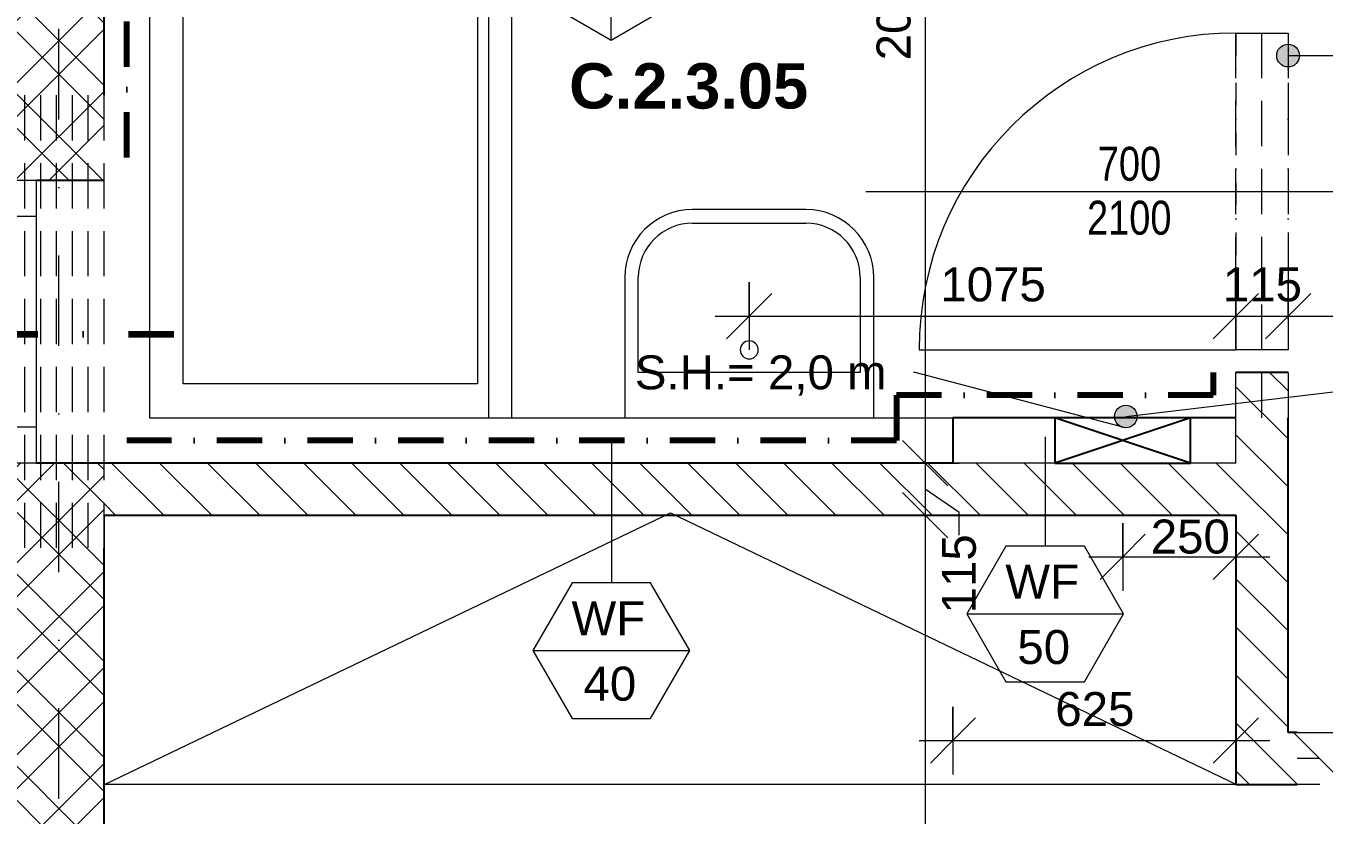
# Model space of a CAD drawing. Header units: millimetres. Extents: x -47720 to -5768, y -7799 to 13087.
# Drawn here: x -45007 to -42140, y -2734 to -991 of the extents above; entities that cross this region are included whole.
import ezdxf

# ---------------------------------------------------------------- set-up
doc = ezdxf.new("R2010")
doc.units = ezdxf.units.MM
for name, pattern in [('HA_Dash_3mm-S1mm', [150, 100, -50]), ('HA_DashDot_10mm-S3mm', [500, 200, -150, 0, -150]), ('HA_DashDot_2_2mm-S0_6mm', [110, 50, -30, 0, -30]), ('HA_DashDot_4mm-S1mm', [200, 100, -50, 0, -50]), ('HA_DashDot_6mm-S2mm', [300, 100, -100, 0, -100])]:
    doc.linetypes.add(name, pattern=pattern)
for name, color, linetype, lineweight in [('A-____-____-DIMS', 9, 'Continuous', 5), ('A-____-____-DIMS-50', 9, 'Continuous', 5), ('A-AREA-____-IDEN', 9, 'Continuous', 9), ('A-DETL-____-OTLN', 9, 'Continuous', 25), ('A-DOOR-____-IDEN', 9, 'Continuous', 9), ('A-DOOR-____-MCUT', 9, 'HA_DashDot_2_2mm-S0_6mm', 9), ('A-DOOR-____-OTLN', 9, 'Continuous', 9), ('A-DOOR-FRAM-MCUT', 9, 'Continuous', 9), ('A-GENM-____-HDLN', 9, 'HA_Dash_3mm-S1mm', 9), ('A-GENM-____-IDEN', 9, 'Continuous', 9), ('A-GENM-____-OTLN', 9, 'Continuous', 9), ('A-GLAZ-____-MCUT', 9, 'Continuous', 5), ('A-GLAZ-____-OTLN', 9, 'Continuous', 5), ('A-WALL-____-IDEN', 9, 'Continuous', 9), ('A-WALL-____-MCUT', 9, 'Continuous', 25), ('A-WALL-____-PATT', 9, 'Continuous', 25), ('G-____-____-SYMB', 9, 'HA_DashDot_4mm-S1mm', 9), ('G-____-____-TEXT', 9, 'Continuous', 5), ('I-FURN-____-OTLN', 9, 'Continuous', 9), ('I-WALL-____-MCUT', 9, 'Continuous', 25), ('I-WALL-____-OTLN', 9, 'Continuous', 9), ('P-SANR-FIXT-OTLN', 9, 'Continuous', 9), ('S-GRID-____-OTLN', 9, 'Continuous', 5)]:
    doc.layers.add(name, color=color, linetype=linetype, lineweight=lineweight)
doc.styles.add('Arial_1', font='arial.ttf', dxfattribs={"height": 75})
doc.styles.add('Arial_2', font='arial.ttf', dxfattribs={"width": 0.8, "height": 75})
doc.styles.add('Arial_B', font='arialbd.ttf', dxfattribs={"height": 100})
doc.dimstyles.new('Inner_Dimensions', dxfattribs={"dimscale": 304.8, "dimtxt": 76.519455, "dimasz": 0.328084, "dimexe": 0.246063, "dimexo": 0.0625, "dimgap": 0.032808, "dimtad": 1, "dimdec": 0, "dimzin": 0, "dimdsep": 46, "dimtxsty": 'Arial_1', "dimblk1": 'OBLIQUE', "dimblk2": 'OBLIQUE', "dimsah": 1, "dimcen": 0.09, "dimdle": 0.246063, "dimazin": 0, "dimtfac": 1, "dimtdec": 4, "dimtix": 1, "dimtmove": 0, "dimatfit": 3, "dimfxl": 0.246063, "dimfxlon": 1, "dimtvp": 1, "dimtolj": 1, "dimtzin": 0, "dimlwd": 9, "dimlwe": 9, "dimarcsym": 2})
doc.dimstyles.new('Inner_Dimensions_1', dxfattribs={"dimscale": 304.8, "dimtxt": 76.519455, "dimasz": 0.328084, "dimexe": 0.246063, "dimexo": 0.0625, "dimgap": 0.032808, "dimtad": 1, "dimdec": 0, "dimzin": 0, "dimdsep": 46, "dimtxsty": 'Arial_1', "dimblk1": 'OBLIQUE', "dimblk2": 'OBLIQUE', "dimsah": 1, "dimcen": 0.09, "dimdle": 0.246063, "dimazin": 0, "dimtfac": 1, "dimtdec": 4, "dimtix": 1, "dimtmove": 1, "dimatfit": 3, "dimfxl": 0.246063, "dimfxlon": 1, "dimtvp": 1, "dimtolj": 1, "dimtzin": 0, "dimlwd": 9, "dimlwe": 9, "dimarcsym": 2})
doc.dimstyles.new('Inner_Dimensions_2', dxfattribs={"dimscale": 304.8, "dimtxt": 76.519455, "dimasz": 0.328084, "dimexe": 0.246063, "dimexo": 0.0625, "dimgap": 0.032808, "dimtad": 1, "dimdec": 0, "dimzin": 0, "dimdsep": 46, "dimtxsty": 'Arial_1', "dimblk1": 'OBLIQUE', "dimblk2": 'OBLIQUE', "dimsah": 1, "dimcen": 0.09, "dimdle": 0.246063, "dimazin": 0, "dimtfac": 1, "dimtdec": 4, "dimtix": 1, "dimtmove": 2, "dimatfit": 3, "dimfxl": 0.246063, "dimfxlon": 1, "dimtvp": 1, "dimtolj": 1, "dimtzin": 0, "dimlwd": 9, "dimlwe": 9, "dimarcsym": 2})
pattern_1 = [(135, (0, 0), (-53.03301, -53.03301), [])]

# ---------------------------------------------------------------- blocks, each defined once
blk = doc.blocks.new('HA_DR_Single_Swing_Solid - In_BJ_700x2100-2040353-DPS_2NP-C')
at = {"layer": 'A-DOOR-____-MCUT'}
for p, q in [((-350, 57.5), (350, 57.5)), ((-350, -57.5), (350, -57.5))]:
    blk.add_line(p, q, dxfattribs=at)
at = {"layer": 'A-DOOR-____-OTLN', "lineweight": 5}
blk.add_line((350, -757.5), (350, -57.5), dxfattribs=at)
blk.add_arc((350, -57.5), 700, 180, 270, dxfattribs=at)
at = {"layer": 'A-DOOR-FRAM-MCUT'}
for p, q in [((-350, -57.5), (-350, 57.5)), ((350, 57.5), (350, -57.5))]:
    blk.add_line(p, q, dxfattribs=at)
blk = doc.blocks.new('HA_WD_SinglePanel - 625x1000-1858207-DPS_2NP-C')
at = {"layer": 'A-GLAZ-____-MCUT'}
for p, q in [((-252.5, 25), (-252.5, -25)), ((-202.5, -25), (-202.5, 25)), ((202.5, 5), (-202.5, 5)), ((202.5, 25), (202.5, -25)), ((252.5, -25), (252.5, 25)), ((-312.5, 0), (-252.5, 0)), ((-312.5, -70), (-312.5, 0)), ((-252.5, -25), (-202.5, -25)), ((-232.5, -25), (-232.5, -70)), ((202.5, -5), (-202.5, -5)), ((202.5, -25), (252.5, -25)), ((232.5, -70), (232.5, -25)), ((252.5, 0), (312.5, 0)), ((312.5, 0), (312.5, -70)), ((-232.5, -70), (-312.5, -70)), ((312.5, -70), (232.5, -70))]:
    blk.add_line(p, q, dxfattribs=at)
at = {"layer": 'A-GLAZ-____-OTLN'}
for p, q in [((-252.5, -25), (-252.5, 25)), ((252.5, 25), (252.5, -25)), ((-252.5, -25), (252.5, -25)), ((202.5, -25), (-202.5, -25)), ((232.5, -70), (-232.5, -70))]:
    blk.add_line(p, q, dxfattribs=at)
blk = doc.blocks.new('ABMV_Bathtub_Generic - 800x1700-1414026-DPS_2NP-C')
at = {"layer": 'P-SANR-FIXT-OTLN'}
for p, q in [((75, 50), (75, 1625)), ((75, 1625), (725, 1625)), ((75, 1625), (725, 1625)), ((75, 50), (75, 1625)), ((725, 1625), (725, 50)), ((725, 1625), (725, 50)), ((725, 50), (75, 50)), ((725, 50), (75, 50)), ((800, 0), (50, 0)), ((800, 0), (50, 0))]:
    blk.add_line(p, q, dxfattribs=at)
blk.add_circle((400, 180), 30, dxfattribs=at)
blk = doc.blocks.new('ABMV_WashBasin_Generic - 550x460-1465709-DPS_2NP-C')
at = {"layer": 'P-SANR-FIXT-OTLN'}
for p, q in [((250, 510), (0, 510)), ((0, 480), (250, 480)), ((-150, 360), (-150, 50)), ((-120, 150), (-120, 360)), ((370, 360), (370, 150)), ((400, 50), (400, 360)), ((370, 150), (-120, 150))]:
    blk.add_line(p, q, dxfattribs=at)
for centre, radius, start, end in [((0, 360), 150, 90, 180), ((250, 360), 150, 360, 90), ((0, 360), 120, 90, 180), ((250, 360), 120, 360, 90), ((125, 200), 20, 90, 270), ((125, 200), 20, 270, 90)]:
    blk.add_arc(centre, radius, start, end, dxfattribs=at)
blk = doc.blocks.new('NAB_Šatní_skříň_ADNS - 600x2000xšířka-1472757-DPS_2NP-C')
at = {"layer": 'I-FURN-____-OTLN'}
for p, q in [((0, -600), (1250, 0)), ((1250, 0), (2500, -600)), ((0, -600), (0, -4.9)), ((2499, -600), (0.1, -600))]:
    blk.add_line(p, q, dxfattribs=at)
blk = doc.blocks.new('HA_GM_Tiling_LineBased - Generic Tiles-1982633-DPS_2NP-C')
at = {"layer": 'A-GENM-____-OTLN', "linetype": 'HA_DashDot_4mm-S1mm', "lineweight": 80}
blk.add_line((-50, -50), (0, -50), dxfattribs=at)
blk = doc.blocks.new('HA_GM_Tiling_LineBased - Generic Tiles-1981519-DPS_2NP-C')
at = {"layer": 'A-GENM-____-OTLN', "linetype": 'HA_DashDot_4mm-S1mm', "lineweight": 80}
blk.add_line((50, -50), (1750, -50), dxfattribs=at)
blk = doc.blocks.new('HA_GM_Tiling_LineBased - Generic Tiles-1682384-DPS_2NP-C')
at = {"layer": 'A-GENM-____-OTLN', "linetype": 'HA_DashDot_4mm-S1mm', "lineweight": 80}
blk.add_line((50, -50), (1335, -50), dxfattribs=at)
blk = doc.blocks.new('TB_Porotherm KP11_5_1250mm - TB_Porotherm KP11_5_1250mm-1870064-DPS_2NP-C')
at = {"layer": 'A-GENM-____-HDLN'}
for p, q in [((-625, 57.5), (625, 57.5)), ((-625, 0), (625, 0)), ((625, -57.5), (-625, -57.5))]:
    blk.add_line(p, q, dxfattribs=at)
blk = doc.blocks.new('TB_Porotherm KP11_5_1000mm - TB_Porotherm KP11_5_1000mm-1863649-DPS_2NP-C')
at = {"layer": 'A-GENM-____-HDLN'}
for p, q in [((-500, 57.5), (500, 57.5)), ((-500, 0), (500, 0)), ((500, -57.5), (-500, -57.5))]:
    blk.add_line(p, q, dxfattribs=at)
blk = doc.blocks.new('TB_Porotherm KP7_1000mm - TB_Porotherm KP7_1000mm-1862848-DPS_2NP-C')
at = {"layer": 'A-GENM-____-HDLN'}
for p, q in [((-500, 35), (500, 35)), ((-500, 0), (500, 0)), ((-500, -35), (500, -35))]:
    blk.add_line(p, q, dxfattribs=at)
blk = doc.blocks.new('HA_GM_Tiling_LineBased - Generic Tiles-1981531-DPS_2NP-C')
at = {"layer": 'A-GENM-____-OTLN', "linetype": 'HA_DashDot_4mm-S1mm', "lineweight": 80}
blk.add_line((50, -50), (750, -50), dxfattribs=at)
blk = doc.blocks.new('HA_GM_Tiling_LineBased - Generic Tiles-1981518-DPS_2NP-C')
at = {"layer": 'A-GENM-____-OTLN', "linetype": 'HA_DashDot_4mm-S1mm', "lineweight": 80}
blk.add_line((-50, -50), (50, -50), dxfattribs=at)
blk = doc.blocks.new('HA_TAG_Door_TypeMark_wDimensions - Scale50_Right with Bouble-921060-DPS_2NP-C')
at = {"layer": 'A-DOOR-____-IDEN'}
for p, q in [((0, 5), (0, -19.5)), ((-2.5, -22), (2.5, -22))]:
    blk.add_line(p, q, dxfattribs=at)
blk.add_circle((0, -22), 2.5, dxfattribs=at)
blk = doc.blocks.new('DIMBLOCK113-DPS_2NP-C')
at = {"layer": 'A-____-____-DIMS-50', "lineweight": 9}
for p, q in [((-42334.9, -1557), (-42334.9, -1707)), ((-42334.9, -1632), (-42334.9, -1557)), ((-42219.9, -1557), (-42219.9, -1707)), ((-42219.9, -1632), (-42219.9, -1557)), ((-42334.9, -1632), (-42284.9, -1582)), ((-42219.9, -1632), (-42169.9, -1582)), ((-42409.9, -1632), (-42219.9, -1632)), ((-42334.9, -1632), (-42384.9, -1682)), ((-42219.9, -1632), (-42269.9, -1682))]:
    blk.add_line(p, q, dxfattribs=at)
at = {"layer": 'A-____-____-DIMS-50', "color": 0, "lineweight": 9, "insert": (-42363.9, -1524.6), "char_height": 75, "width": 207.662, "attachment_point": 1, "line_spacing_factor": 0.941778, "style": 'Arial_1'}
blk.add_mtext('115', dxfattribs=at)
blk = doc.blocks.new('_Oblique')
at = {"color": 0, "linetype": 'ByBlock', "lineweight": -2}
blk.add_line((-0.5, -0.5), (0.5, 0.5), dxfattribs=at)
blk = doc.blocks.new('DIMBLOCK114-DPS_2NP-C')
at = {"layer": 'A-____-____-DIMS-50', "lineweight": 9}
for p, q in [((-42219.9, -1557), (-42219.9, -1707)), ((-42219.9, -1632), (-42219.9, -1557)), ((-40474.9, -1557), (-40474.9, -1707)), ((-40474.9, -1632), (-40474.9, -1557)), ((-42219.9, -1632), (-42169.9, -1582)), ((-40474.9, -1632), (-40424.9, -1582)), ((-42219.9, -1632), (-42269.9, -1682)), ((-42219.9, -1632), (-40474.9, -1632)), ((-40474.9, -1632), (-40524.9, -1682))]:
    blk.add_line(p, q, dxfattribs=at)
at = {"layer": 'A-____-____-DIMS-50', "color": 0, "lineweight": 9, "insert": (-41462.8, -1524.6), "char_height": 75, "width": 276.883, "attachment_point": 1, "line_spacing_factor": 0.941778, "style": 'Arial_1'}
blk.add_mtext('1745', dxfattribs=at)
blk = doc.blocks.new('HA_TAG_WA_Partitions - Group _ Type Mark-556634-DPS_2NP-C')
at = {"layer": 'A-WALL-____-IDEN'}
for p, q in [((-1.732, 3), (-3.464, 0)), ((1.732, 3), (-1.732, 3)), ((3.464, 0), (1.732, 3)), ((-3.464, 0), (3.464, 0)), ((-3.464, 0), (-1.732, -3)), ((1.732, -3), (3.464, 0)), ((-1.732, -3), (1.732, -3))]:
    blk.add_line(p, q, dxfattribs=at)
blk = doc.blocks.new('DIMBLOCK219-DPS_2NP-C')
at = {"layer": 'A-____-____-DIMS-50', "lineweight": 9}
for p, q in [((-43021.3, 53.2), (-43071.3, 103.2)), ((-42946.3, 53.2), (-43096.3, 53.2)), ((-43021.3, 53.2), (-43021.3, -1956.8)), ((-43021.3, 53.2), (-42971.3, 3.2)), ((-43021.3, 53.2), (-42946.3, 53.2)), ((-43021.3, -1956.8), (-43071.3, -1906.8)), ((-43096.3, -1956.8), (-42946.3, -1956.8)), ((-43021.3, -1956.8), (-43096.3, -1956.8)), ((-43021.3, -1956.8), (-42971.3, -2006.8))]:
    blk.add_line(p, q, dxfattribs=at)
at = {"layer": 'A-____-____-DIMS-50', "color": 0, "lineweight": 9, "insert": (-43128.7, -1067.2), "char_height": 75, "width": 276.883, "attachment_point": 1, "rotation": 90, "line_spacing_factor": 0.941778, "style": 'Arial_1'}
blk.add_mtext('2010', dxfattribs=at)
blk = doc.blocks.new('DIMBLOCK220-DPS_2NP-C')
at = {"layer": 'A-____-____-DIMS-50', "lineweight": 9}
for p, q in [((-43021.3, -1956.8), (-43071.3, -1906.8)), ((-43096.3, -1956.8), (-42946.3, -1956.8)), ((-43021.3, -1956.8), (-43096.3, -1956.8)), ((-43021.3, -1956.8), (-43021.3, -2071.8)), ((-43021.3, -1956.8), (-42971.3, -2006.8)), ((-43021.3, -2071.8), (-43071.3, -2021.8)), ((-42946, -2065.8), (-43021.3, -2014.3)), ((-42946.3, -2071.8), (-43096.3, -2071.8)), ((-43021.3, -2071.8), (-42971.3, -2121.8)), ((-43021.3, -2071.8), (-42946.3, -2071.8)), ((-42946, -2115.8), (-42946, -2065.8))]:
    blk.add_line(p, q, dxfattribs=at)
at = {"layer": 'A-____-____-DIMS-50', "color": 0, "lineweight": 9, "insert": (-42984.5, -2288.9), "char_height": 75, "width": 207.662, "attachment_point": 1, "rotation": 90, "line_spacing_factor": 0.941778, "style": 'Arial_1'}
blk.add_mtext('115', dxfattribs=at)
blk = doc.blocks.new('DIMBLOCK221-DPS_2NP-C')
at = {"layer": 'A-____-____-DIMS-50', "lineweight": 9}
for p, q in [((-43021.3, -2071.8), (-43071.3, -2021.8)), ((-42946.3, -2071.8), (-43096.3, -2071.8)), ((-43021.3, -2071.8), (-43021.3, -5376.8)), ((-43021.3, -2071.8), (-42971.3, -2121.8)), ((-43021.3, -2071.8), (-42946.3, -2071.8)), ((-43021.3, -5301.8), (-43071.3, -5251.8)), ((-42946.3, -5301.8), (-43096.3, -5301.8)), ((-43021.3, -5301.8), (-42971.3, -5351.8)), ((-43021.3, -5301.8), (-42946.3, -5301.8))]:
    blk.add_line(p, q, dxfattribs=at)
at = {"layer": 'A-____-____-DIMS-50', "color": 0, "lineweight": 9, "insert": (-43128.7, -3802.2), "char_height": 75, "width": 276.883, "attachment_point": 1, "rotation": 90, "line_spacing_factor": 0.941778, "style": 'Arial_1'}
blk.add_mtext('3230', dxfattribs=at)
blk = doc.blocks.new('DIMBLOCK243-DPS_2NP-C')
at = {"layer": 'A-____-____-DIMS-50', "lineweight": 9}
for p, q in [((-43409.9, -1557), (-43409.9, -1707)), ((-43409.9, -1632), (-43409.9, -1557)), ((-42334.9, -1557), (-42334.9, -1707)), ((-42334.9, -1632), (-42334.9, -1557)), ((-43409.9, -1632), (-43359.9, -1582)), ((-42334.9, -1632), (-42284.9, -1582)), ((-43484.9, -1632), (-42259.9, -1632)), ((-43409.9, -1632), (-43459.9, -1682)), ((-42334.9, -1632), (-42384.9, -1682))]:
    blk.add_line(p, q, dxfattribs=at)
at = {"layer": 'A-____-____-DIMS-50', "color": 0, "lineweight": 9, "insert": (-42987.8, -1524.6), "char_height": 75, "width": 276.883, "attachment_point": 1, "line_spacing_factor": 0.941778, "style": 'Arial_1'}
blk.add_mtext('1075', dxfattribs=at)
blk = doc.blocks.new('DIMBLOCK257-DPS_2NP-C')
at = {"layer": 'A-____-____-DIMS-50', "lineweight": 9}
for p, q in [((-42585.1, -2089.2), (-42585.1, -2239.2)), ((-42585.1, -2164.2), (-42585.1, -2089.2)), ((-42334.9, -2089.2), (-42334.9, -2239.2)), ((-42334.9, -2164.2), (-42334.9, -2089.2)), ((-42585.1, -2164.2), (-42535.1, -2114.2)), ((-42334.9, -2164.2), (-42284.9, -2114.2)), ((-42660.1, -2164.2), (-42259.9, -2164.2)), ((-42585.1, -2164.2), (-42635.1, -2214.2)), ((-42334.9, -2164.2), (-42384.9, -2214.2))]:
    blk.add_line(p, q, dxfattribs=at)
at = {"layer": 'A-____-____-DIMS-50', "color": 0, "lineweight": 9, "insert": (-42523.1, -2081.6), "char_height": 75, "width": 207.662, "attachment_point": 1, "line_spacing_factor": 0.941778, "style": 'Arial_1'}
blk.add_mtext('250', dxfattribs=at)
blk = doc.blocks.new('DIMBLOCK260-DPS_2NP-C')
at = {"layer": 'A-____-____-DIMS-50', "lineweight": 9}
for p, q in [((-42959.9, -2494.9), (-42959.9, -2644.9)), ((-42959.9, -2569.9), (-42959.9, -2494.9)), ((-42959.9, -2569.9), (-42909.9, -2519.9)), ((-42334.9, -2494.9), (-42334.9, -2644.9)), ((-42334.9, -2569.9), (-42334.9, -2494.9)), ((-42334.9, -2569.9), (-42284.9, -2519.9)), ((-43034.9, -2569.9), (-42259.9, -2569.9)), ((-42959.9, -2569.9), (-43009.9, -2619.9)), ((-42334.9, -2569.9), (-42384.9, -2619.9))]:
    blk.add_line(p, q, dxfattribs=at)
at = {"layer": 'A-____-____-DIMS-50', "color": 0, "lineweight": 9, "insert": (-42733.9, -2462.6), "char_height": 75, "width": 207.662, "attachment_point": 1, "line_spacing_factor": 0.941778, "style": 'Arial_1'}
blk.add_mtext('625', dxfattribs=at)

msp = doc.modelspace()

# ---------------------------------------------------------------- hatches: boundary and pattern name
at = {"layer": 'A-GENM-____-IDEN'}
h = msp.add_hatch(color=256, dxfattribs=at)
edge = h.paths.add_edge_path()
edge.add_arc((-42219.9, -1056.8), 25, 0, 360)
h = msp.add_hatch(color=256, dxfattribs=at)
edge = h.paths.add_edge_path()
edge.add_arc((-42578.2, -1854.1), 25, 0, 360)
at = {"layer": 'A-WALL-____-PATT', "lineweight": 5}
h = msp.add_hatch(dxfattribs=at)
h.set_pattern_fill('FP_1', color=256, style=0, pattern_type=2)
h.set_pattern_definition([(45, (0, 0), (-106.066, 106.066), []), (45, (75, 0), (-106.066, 106.066), []), (315, (0, 0), (106.066, 106.066), []), (315, (75, 0), (106.066, 106.066), [])])
h.paths.add_polyline_path([(-44834.9, -5301.8), (-44834.9, -4801.8), (-45274.9, -4801.8), (-45274.9, -5301.8)])
h.paths.add_polyline_path([(-44834.9, -3801.8), (-44834.9, -1956.8), (-45274.9, -1956.8), (-45274.9, -3801.8)])
h.paths.add_polyline_path([(-45054.9, -1331.8), (-44834.9, -1331.8), (-44834.9, 2573.2), (-45274.9, 2573.2), (-45274.9, -1331.8)])
h.paths.add_polyline_path([(-45274.9, 3573.2), (-44834.9, 3573.2), (-44834.9, 7548.2), (-45274.9, 7548.2)])
h = msp.add_hatch(dxfattribs=at)
h.set_pattern_fill('FP_3', color=256, style=0, pattern_type=2)
h.set_pattern_definition(pattern_1)
h.paths.add_polyline_path([(-42334.9, -2666.8), (-42219.9, -2666.8), (-42219.9, -1756.8), (-42334.9, -1756.8), (-42334.9, -2071.8)])
h.paths.add_polyline_path([(-42219.9, -956.8), (-42219.9, 1738.2), (-42334.9, 1738.2), (-42334.9, -956.8)])
h = msp.add_hatch(dxfattribs=at)
h.set_pattern_fill('FP_3', color=256, style=0, pattern_type=2)
h.set_pattern_definition(pattern_1)
h.paths.add_polyline_path([(-42334.9, -2071.8), (-42334.9, -1956.8), (-44834.9, -1956.8), (-44834.9, -2071.8), (-42403.9, -2071.8)])
h = msp.add_hatch(dxfattribs=at)
h.set_pattern_fill('FP_3', color=256, style=0, pattern_type=2)
h.set_pattern_definition(pattern_1)
h.paths.add_polyline_path([(-40824.9, -2666.8), (-40824.9, -2551.8), (-41124.9, -2551.8), (-41124.9, -2666.8)])
h.paths.add_polyline_path([(-42024.9, -2666.8), (-42024.9, -2551.8), (-42219.9, -2551.8), (-42219.9, -2666.8)])

# ---------------------------------------------------------------- linework, layer by layer
at = {"layer": 'A-DETL-____-OTLN'}
for p, q in [((-42435.1, -1856.8), (-42735.1, -1856.8)), ((-42735.1, -1856.8), (-42735.1, -1956.8)), ((-42435.1, -1856.8), (-42735.1, -1956.8)), ((-42435.1, -1956.8), (-42735.1, -1856.8)), ((-42435.1, -1956.8), (-42435.1, -1856.8)), ((-42735.1, -1956.8), (-42435.1, -1956.8))]:
    msp.add_line(p, q, dxfattribs=at)
at = {"layer": 'A-GENM-____-IDEN'}
for p, q in [((-42219.9, -1056.8), (-42054.4, -1056.8)), ((-42578.2, -1854.1), (-41986.3, -1783.1))]:
    msp.add_line(p, q, dxfattribs=at)
for centre in [(-42219.9, -1056.8), (-42578.2, -1854.1)]:
    msp.add_circle(centre, 25, dxfattribs=at)
at = {"layer": 'A-WALL-____-IDEN'}
for p, q in [((-43714.5, -1906.8), (-43714.5, -2221)), ((-42756.3, -1898.6), (-42756.3, -2140))]:
    msp.add_line(p, q, dxfattribs=at)
at = {"layer": 'A-WALL-____-MCUT'}
for p, q in [((-44834.9, -1144.2), (-44834.9, 53.2)), ((-44984.9, -1331.8), (-44834.9, -1331.8)), ((-44834.9, -1956.8), (-44984.9, -1956.8)), ((-44834.9, -3676.7), (-44834.9, -2144.3))]:
    msp.add_line(p, q, dxfattribs=at)
at = {"layer": 'A-WALL-____-MCUT', "lineweight": 9}
for q in [(-42334.9, -1856.8), (-42959.9, -1956.8)]:
    msp.add_line((-42334.9, -1956.8), q, dxfattribs=at)
at = {"layer": 'G-____-____-SYMB', "linetype": 'HA_DashDot_6mm-S2mm', "lineweight": 100}
msp.add_line((-46581.5, -1671.8), (-44646.2, -1671.8), dxfattribs=at)
at = {"layer": 'G-____-____-TEXT', "color": 250, "lineweight": 9}
for p, q in [((-43043.6, -1756.4), (-43047.1, -1756.4)), ((-42578.9, -1878.9), (-43043.6, -1756.4))]:
    msp.add_line(p, q, dxfattribs=at)
at = {"layer": 'I-WALL-____-MCUT'}
for p, q in [((-42219.9, -1756.8), (-42334.9, -1756.8)), ((-42334.9, -1856.8), (-42959.9, -1856.8)), ((-42959.9, -1856.8), (-42959.9, -1956.8)), ((-42219.9, -2551.8), (-42219.9, -1856.8)), ((-42959.9, -1956.8), (-44834.9, -1956.8)), ((-44834.9, -2071.8), (-43594.4, -2071.8)), ((-43594.2, -2071.8), (-43573.6, -2071.8)), ((-43573.4, -2071.8), (-42334.9, -2071.8)), ((-42334.9, -2071.8), (-42334.9, -2666.8)), ((-42200, -2551.8), (-42219.9, -2551.8)), ((-42334.9, -2666.8), (-42334, -2666.8)), ((-42333.8, -2666.8), (-42200, -2666.8))]:
    msp.add_line(p, q, dxfattribs=at)
at = {"layer": 'I-WALL-____-OTLN'}
for p, q in [((-44734.9, -96.8), (-44734.9, -1856.8)), ((-43984.9, -1856.8), (-43984.9, -156.8)), ((-43934.9, -156.8), (-43934.9, -1856.8)), ((-44734.9, -1856.8), (-42959.9, -1856.8))]:
    msp.add_line(p, q, dxfattribs=at)
at = {"layer": 'S-GRID-____-OTLN', "linetype": 'HA_DashDot_10mm-S3mm', "lineweight": 9}
msp.add_line((-44934.9, -6198.9), (-44934.9, 11487.4), dxfattribs=at)

# ---------------------------------------------------------------- block references
at = {"layer": 'A-DOOR-____-IDEN', "xscale": 49.99999999999998, "yscale": 49.99999999999998, "zscale": 49.99999999999998, "rotation": 89.99999999999962}
msp.add_blockref('HA_TAG_Door_TypeMark_wDimensions - Scale50_Right with Bouble-921060-DPS_2NP-C', (-42902.4, -1356.8), dxfattribs=at)
at = {"layer": 'A-DOOR-____-OTLN', "rotation": 269.9999999999997}
msp.add_blockref('HA_DR_Single_Swing_Solid - In_BJ_700x2100-2040353-DPS_2NP-C', (-42277.4, -1356.8), dxfattribs=at)
at = {"layer": 'A-GENM-____-OTLN', "linetype": 'HA_DashDot_4mm-S1mm', "lineweight": 80}
for name, p, rotation in [('HA_GM_Tiling_LineBased - Generic Tiles-1682384-DPS_2NP-C', (-44834.9, -1331.8), 90), ('HA_GM_Tiling_LineBased - Generic Tiles-1982633-DPS_2NP-C', (-42334.9, -1806.8), 270), ('HA_GM_Tiling_LineBased - Generic Tiles-1981531-DPS_2NP-C', (-42334.9, -1856.8), 180), ('HA_GM_Tiling_LineBased - Generic Tiles-1981518-DPS_2NP-C', (-43034.9, -1856.8), 270), ('HA_GM_Tiling_LineBased - Generic Tiles-1981519-DPS_2NP-C', (-43034.9, -1956.8), 180)]:
    msp.add_blockref(name, p, dxfattribs=dict(at, rotation=rotation))
at = {"layer": 'A-GENM-____-OTLN'}
for name, p, rotation in [('TB_Porotherm KP11_5_1000mm - TB_Porotherm KP11_5_1000mm-1863649-DPS_2NP-C', (-42277.4, -1356.8), 90.00000000000153), ('TB_Porotherm KP7_1000mm - TB_Porotherm KP7_1000mm-1862848-DPS_2NP-C', (-45009.9, -1644.3), 89.99999999999932), ('TB_Porotherm KP7_1000mm - TB_Porotherm KP7_1000mm-1862848-DPS_2NP-C', (-44939.9, -1644.3), 89.99999999999932), ('TB_Porotherm KP7_1000mm - TB_Porotherm KP7_1000mm-1862848-DPS_2NP-C', (-44869.9, -1644.3), 89.99999999999932), ('TB_Porotherm KP11_5_1250mm - TB_Porotherm KP11_5_1250mm-1870064-DPS_2NP-C', (-41574.9, -2609.3), 180)]:
    msp.add_blockref(name, p, dxfattribs=dict(at, rotation=rotation))
at = {"layer": 'A-GLAZ-____-OTLN', "rotation": 89.9999999999999}
msp.add_blockref('HA_WD_SinglePanel - 625x1000-1858207-DPS_2NP-C', (-45054.9, -1644.3), dxfattribs=at)
at = {"layer": 'A-WALL-____-IDEN', "xscale": 49.99999999999998, "yscale": 49.99999999999998, "zscale": 49.99999999999998, "rotation": 89.99999999999984}
msp.add_blockref('HA_TAG_WA_Partitions - Group _ Type Mark-556634-DPS_2NP-C', (-43715.2, -849.3), dxfattribs=at)
at = {"layer": 'A-WALL-____-IDEN', "xscale": 49.99999999999998, "yscale": 49.99999999999998, "zscale": 49.99999999999998}
for p in [(-42756.3, -2290), (-43714.5, -2371)]:
    msp.add_blockref('HA_TAG_WA_Partitions - Group _ Type Mark-556634-DPS_2NP-C', p, dxfattribs=at)
at = {"layer": 'I-FURN-____-OTLN'}
msp.add_blockref('NAB_Šatní_skříň_ADNS - 600x2000xšířka-1472757-DPS_2NP-C', (-44833.9, -2066.8), dxfattribs=at)
at = {"layer": 'P-SANR-FIXT-OTLN', "rotation": 180}
msp.add_blockref('ABMV_Bathtub_Generic - 800x1700-1414026-DPS_2NP-C', (-43934.9, -156.8), dxfattribs=at)
at = {"layer": 'P-SANR-FIXT-OTLN'}
msp.add_blockref('ABMV_WashBasin_Generic - 550x460-1465709-DPS_2NP-C', (-43534.9, -1906.8), dxfattribs=at)

# ---------------------------------------------------------------- texts
at = {"layer": 'A-AREA-____-IDEN', "lineweight": 5, "insert": (-43807.7, -1073.6), "char_height": 100, "width": 653.375, "attachment_point": 1, "style": 'Arial_B'}
msp.add_mtext('C.2.3.05', dxfattribs=at)
at = {"layer": 'A-DOOR-____-IDEN', "lineweight": 5, "char_height": 75, "attachment_point": 1, "style": 'Arial_2'}
for s, insert, width in [('700', (-42640, -1258.2), 173.164), ('2100', (-42663.8, -1377.3), 230.886)]:
    msp.add_mtext(s, dxfattribs=dict(at, insert=insert, width=width))
at = {"layer": 'A-WALL-____-IDEN', "lineweight": 5, "char_height": 75, "attachment_point": 1, "style": 'Arial_1'}
for s, insert, width in [('WF', (-42844.3, -2181.1), 208.439), ('WF', (-43802.5, -2262), 208.439), ('50', (-42817.8, -2325.6), 144.304), ('40', (-43776, -2406.6), 144.304)]:
    msp.add_mtext(s, dxfattribs=dict(at, insert=insert, width=width))
at = {"layer": 'G-____-____-TEXT', "color": 7, "lineweight": 9, "insert": (-43662.6, -1718.9), "char_height": 75, "width": 685.443, "attachment_point": 1, "style": 'Arial_1'}
msp.add_mtext('S.H.= 2,0 m', dxfattribs=at)

# ---------------------------------------------------------------- dimensions: what is measured, and where the dimension line sits
at = {"layer": 'A-____-____-DIMS', "lineweight": 9}
for base, p1, p2, override, picture, middle in [((-43021.3, -1956.8), (-42946.3, 53.2), (-43096.3, -1956.8), {"dimpost": '<>', "dimfxl": 2015.589244}, 'DIMBLOCK219-DPS_2NP-C', (-43069.6, -951.8)), ((-43021.3, -5301.8), (-42946.3, -2071.8), (-42946.3, -5301.8), {"dimpost": '<>', "dimfxl": 3230}, 'DIMBLOCK221-DPS_2NP-C', (-43069.6, -3686.8))]:
    dim = msp.add_linear_dim(base=base, p1=p1, p2=p2, angle=90, dimstyle='Inner_Dimensions', override=override, dxfattribs=at)
    dim.commit()
    dim.dimension.update_dxf_attribs({"geometry": picture, "text_midpoint": middle})
for base, p1, p2, override, picture, middle in [((-42334.9, -1632), (-43409.9, -1557), (-42334.9, -1557), {"dimpost": '<>', "dimfxl": 1075}, 'DIMBLOCK243-DPS_2NP-C', (-42872.4, -1583.7)), ((-42219.9, -1632), (-42334.9, -1557), (-42219.9, -1557), {"dimpost": '<>', "dimfxl": 115}, 'DIMBLOCK113-DPS_2NP-C', (-42277.4, -1583.7)), ((-40474.9, -1632), (-42219.9, -1557), (-40474.9, -1557), {"dimpost": '<>', "dimfxl": 1745}, 'DIMBLOCK114-DPS_2NP-C', (-41347.4, -1583.7)), ((-42334.9, -2569.9), (-42959.9, -2494.9), (-42334.9, -2494.9), {"dimpost": '<>', "dimfxl": 625}, 'DIMBLOCK260-DPS_2NP-C', (-42647.4, -2521.7))]:
    dim = msp.add_linear_dim(base=base, p1=p1, p2=p2, dimstyle='Inner_Dimensions', override=override, dxfattribs=at)
    dim.commit()
    dim.dimension.update_dxf_attribs({"geometry": picture, "text_midpoint": middle})
dim = msp.add_linear_dim(base=(-43021.3, -2071.8), p1=(-43096.3, -1956.8), p2=(-42946.3, -2071.8), angle=90, dimstyle='Inner_Dimensions_1', override={"dimpost": '<>', "dimfxl": 189.010582}, dxfattribs=at)
dim.commit()
dim.dimension.update_dxf_attribs({"geometry": 'DIMBLOCK220-DPS_2NP-C', "text_midpoint": (-42934.5, -2185.1), "dimtype": 160, "text_rotation": 90})
dim = msp.add_linear_dim(base=(-42334.9, -2164.2), p1=(-42585.1, -2089.2), p2=(-42334.9, -2089.2), dimstyle='Inner_Dimensions_2', override={"dimpost": '<>', "dimfxl": 250.215282}, dxfattribs=at)
dim.commit()
dim.dimension.update_dxf_attribs({"geometry": 'DIMBLOCK257-DPS_2NP-C', "text_midpoint": (-42419.2, -2131.6), "dimtype": 160})

doc.saveas('drawing.dxf')
